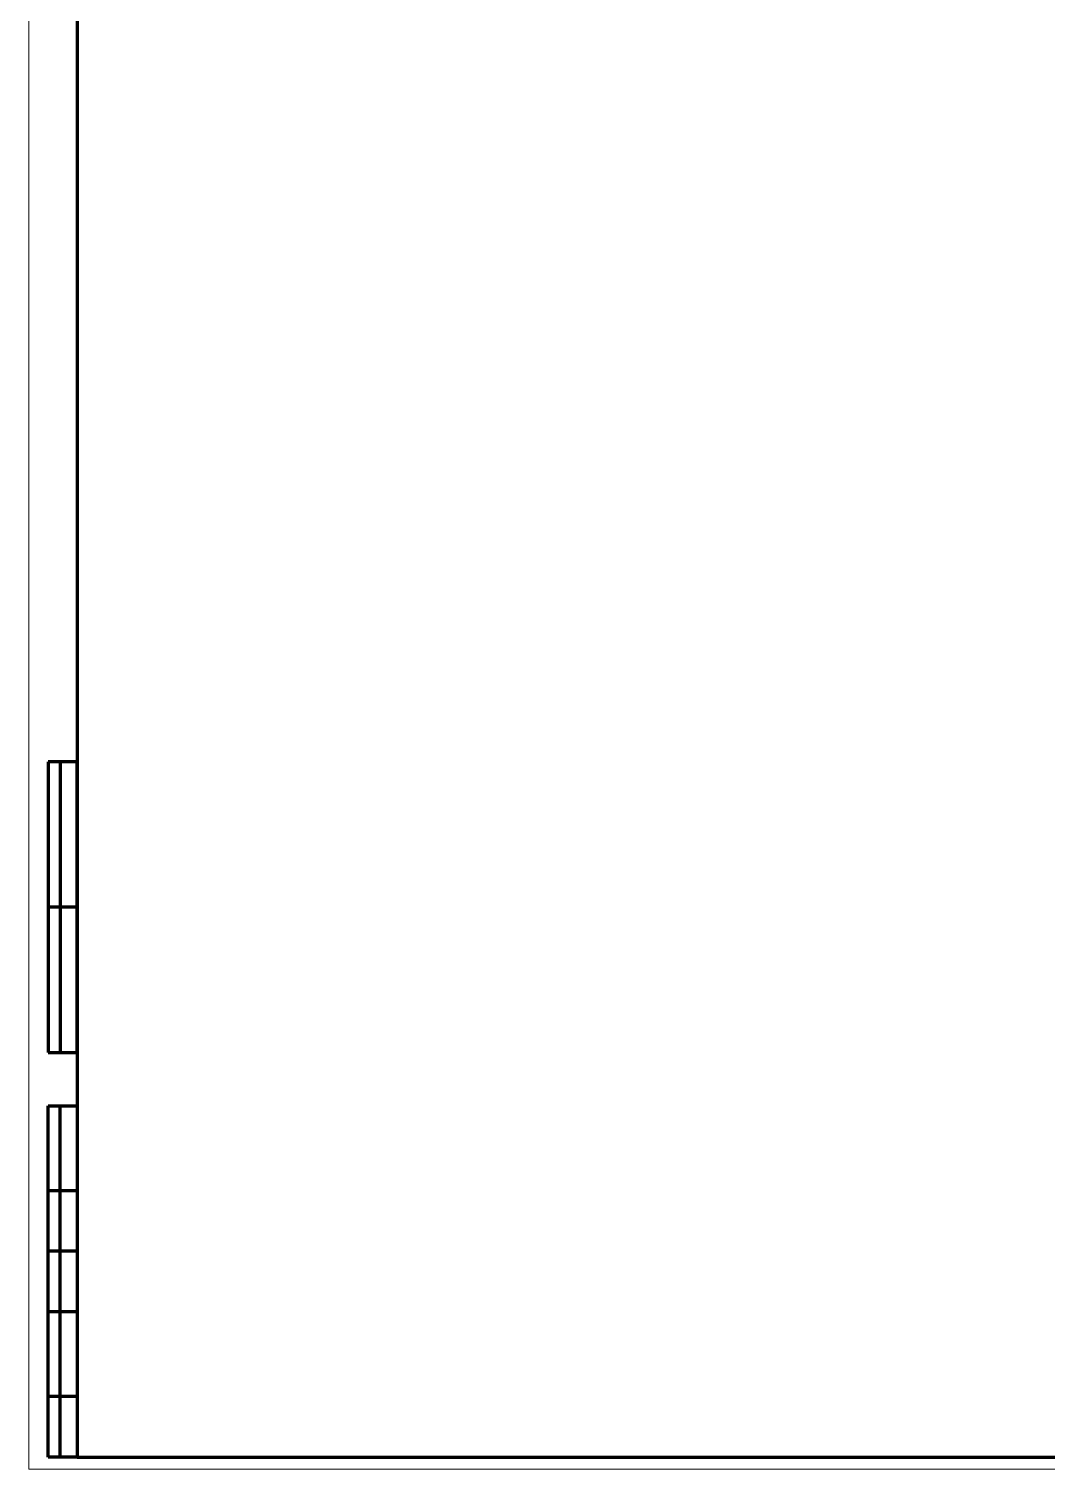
# Model space of a CAD drawing. Header units: millimetres. Extents: x 0 to 841, y 0 to 1189.
# Drawn here: x 0 to 420, y 0 to 594 of the extents above; entities that cross this region are included whole.
import ezdxf

# ---------------------------------------------------------------- set-up
doc = ezdxf.new("R2010")
doc.units = ezdxf.units.MM
doc.layers.get('0').update_dxf_attribs({"linetype": 'CONTINUOUS', "lineweight": 0})

# ---------------------------------------------------------------- blocks, each defined once
blk = doc.blocks.new('left_field001')
at = {"lineweight": 70}
for p, q in [((-12, 0), (-12, 145)), ((-12, 145), (0, 145)), ((-7, 0), (-7, 145)), ((0, 145), (0, 0)), ((-12, 110), (0, 110)), ((0, 85), (-12, 85)), ((0, 60), (-12, 60)), ((0, 25), (-12, 25)), ((0, 0), (-12, 0))]:
    blk.add_line(p, q, dxfattribs=at)
blk = doc.blocks.new('high_field002')
at = {"lineweight": 70}
for p, q in [((0, 287), (-12, 287)), ((-12, 287), (-12, 167)), ((-7, 287), (-7, 167)), ((0, 167), (0, 287)), ((0, 227), (-12, 227)), ((-12, 167), (0, 167))]:
    blk.add_line(p, q, dxfattribs=at)
blk.add_line((0, 0), (0, 287))

msp = doc.modelspace()

# ---------------------------------------------------------------- linework, layer by layer
for p, q in [((0, 1189), (0, 0)), ((0, 0), (841, 0))]:
    msp.add_line(p, q)
at = {"lineweight": 70}
for p, q in [((20, 1184), (20, 5)), ((20, 5), (836, 5))]:
    msp.add_line(p, q, dxfattribs=at)

# ---------------------------------------------------------------- block references
for name in ['high_field002', 'left_field001']:
    msp.add_blockref(name, (20, 5))

doc.saveas('drawing.dxf')
